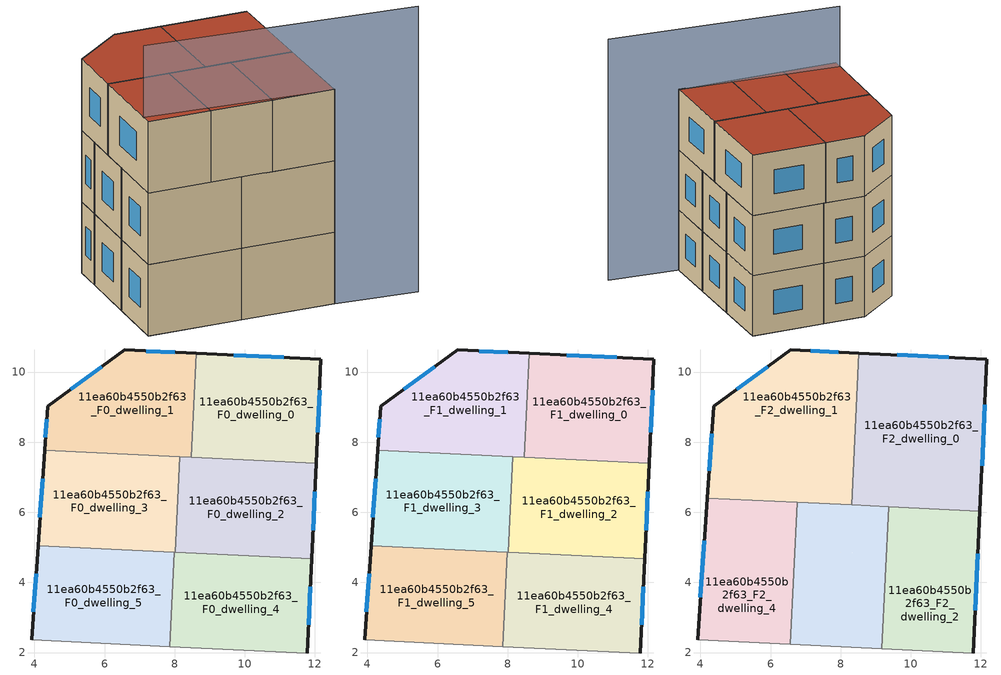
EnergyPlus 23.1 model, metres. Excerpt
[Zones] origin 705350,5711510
11ea60b4550b2f63_F0_dwelling_0
 floor ground (EU_floor_Construction): 12.04,7.4 12.17,10.37 8.62,10.53 8.48,7.57 z0
 wall outside (EU_wall_Construction): 8.62,10.53 12.17,10.37 12.04,7.4 z0:3
 wall to 11ea60b4550b2f63_F0_dwelling_1 (EU_wall_Construction): 8.48,7.57 8.62,10.53 z0:3
 wall to 11ea60b4550b2f63_F0_dwelling_2 (EU_wall_Construction): 12.04,7.4 8.48,7.57 z0:3
 window (EU_Window_Construction): 9.68,10.48 11.11,10.41 / 12.13,9.48 12.08,8.28 z0.9:2.1
11ea60b4550b2f63_F0_dwelling_1
 floor ground (EU_floor_Construction): 8.48,7.57 8.62,10.53 6.57,10.63 4.38,9.03 4.29,7.76 z0
 wall outside (EU_wall_Construction): 4.29,7.76 4.38,9.03 6.57,10.63 8.62,10.53 z0:3
 wall to 11ea60b4550b2f63_F0_dwelling_3 (EU_wall_Construction): 8.15,7.58 4.29,7.76 z0:3
 wall to 11ea60b4550b2f63_F0_dwelling_2 (EU_wall_Construction): 8.48,7.57 8.15,7.58 z0:3
 window (EU_Window_Construction): 4.32,8.14 4.35,8.65 / 5.03,9.5 5.91,10.15 / 7.18,10.6 8.01,10.56 z0.9:2.1
11ea60b4550b2f63_F0_dwelling_2
 floor ground (EU_floor_Construction): 11.91,4.68 12.04,7.4 8.48,7.57 8.15,7.58 8.02,4.87 z0
 wall outside (EU_wall_Construction): 12.04,7.4 11.91,4.68 z0:3
 wall to 11ea60b4550b2f63_F0_dwelling_3 (EU_wall_Construction): 8.02,4.87 8.15,7.58 z0:3
 wall to 11ea60b4550b2f63_F0_dwelling_4 (EU_wall_Construction): 11.91,4.68 8.02,4.87 z0:3
 window (EU_Window_Construction): 12,6.58 11.95,5.49 z0.9:2.1
11ea60b4550b2f63_F0_dwelling_3
 floor ground (EU_floor_Construction): 8.02,4.87 8.15,7.58 4.29,7.76 4.1,5.05 z0
 wall outside (EU_wall_Construction): 4.1,5.05 4.29,7.76 z0:3
 wall to 11ea60b4550b2f63_F0_dwelling_5 (EU_wall_Construction): 7.99,4.87 4.1,5.05 z0:3
 wall to 11ea60b4550b2f63_F0_dwelling_4 (EU_wall_Construction): 8.02,4.86 7.99,4.87 z0:3
 window (EU_Window_Construction): 4.16,5.86 4.23,6.95 z0.9:2.1
11ea60b4550b2f63_F0_dwelling_4
 floor ground (EU_floor_Construction): 11.78,1.99 11.91,4.68 7.99,4.87 7.86,2.17 z0
 wall outside (EU_wall_Construction): 11.91,4.68 11.78,1.99 z0:3
 wall to 11ea60b4550b2f63_F0_dwelling_5 (EU_wall_Construction): 7.86,2.17 7.99,4.87 z0:3
 wall adiabatic (EU_wall_Construction): 11.78,1.99 7.86,2.17 z0:3
 window (EU_Window_Construction): 11.87,3.87 11.82,2.79 z0.9:2.1
11ea60b4550b2f63_F0_dwelling_5
 floor ground (EU_floor_Construction): 7.86,2.17 7.99,4.87 4.1,5.05 3.92,2.36 z0
 wall outside (EU_wall_Construction): 3.92,2.36 4.1,5.05 z0:3
 wall adiabatic (EU_wall_Construction): 7.86,2.17 3.92,2.36 z0:3
 window (EU_Window_Construction): 3.97,3.16 4.05,4.24 z0.9:2.1
11ea60b4550b2f63_F1_dwelling_0
 floor to 11ea60b4550b2f63_F0_dwelling_0 (EU_floor_Construction): 12.04,7.4 12.17,10.37 8.62,10.53 8.48,7.57 z3
 wall outside (EU_wall_Construction): 8.62,10.53 12.17,10.37 12.04,7.4 z3:6
 wall to 11ea60b4550b2f63_F1_dwelling_1 (EU_wall_Construction): 8.48,7.57 8.62,10.53 z3:6
 wall to 11ea60b4550b2f63_F1_dwelling_2 (EU_wall_Construction): 12.04,7.4 8.48,7.57 z3:6
 window (EU_Window_Construction): 9.68,10.48 11.11,10.41 / 12.13,9.48 12.08,8.28 z3.9:5.1
 ceiling adiabatic (EU_roof_Construction): 12.17,10.37 12.04,7.4 8.48,7.57 8.62,10.53 z6
11ea60b4550b2f63_F1_dwelling_1
 floor to 11ea60b4550b2f63_F0_dwelling_1 (EU_floor_Construction): 8.48,7.57 8.62,10.53 6.57,10.63 4.38,9.03 4.29,7.76 z3
 wall outside (EU_wall_Construction): 4.29,7.76 4.38,9.03 6.57,10.63 8.62,10.53 z3:6
 wall to 11ea60b4550b2f63_F1_dwelling_3 (EU_wall_Construction): 8.15,7.58 4.29,7.76 z3:6
 wall to 11ea60b4550b2f63_F1_dwelling_2 (EU_wall_Construction): 8.48,7.57 8.15,7.58 z3:6
 window (EU_Window_Construction): 4.32,8.14 4.35,8.65 / 5.03,9.5 5.91,10.15 / 7.18,10.6 8.01,10.56 z3.9:5.1
11ea60b4550b2f63_F1_dwelling_2
 floor to 11ea60b4550b2f63_F0_dwelling_2 (EU_floor_Construction): 11.91,4.68 12.04,7.4 8.48,7.57 8.15,7.58 8.02,4.87 z3
 wall outside (EU_wall_Construction): 12.04,7.4 11.91,4.68 z3:6
 wall to 11ea60b4550b2f63_F1_dwelling_3 (EU_wall_Construction): 8.02,4.87 8.15,7.58 z3:6
 wall to 11ea60b4550b2f63_F1_dwelling_4 (EU_wall_Construction): 11.91,4.68 8.02,4.87 z3:6
 window (EU_Window_Construction): 12,6.58 11.95,5.49 z3.9:5.1
11ea60b4550b2f63_F1_dwelling_3
 floor to 11ea60b4550b2f63_F0_dwelling_3 (EU_floor_Construction): 8.02,4.87 8.15,7.58 4.29,7.76 4.1,5.05 z3
 wall outside (EU_wall_Construction): 4.1,5.05 4.29,7.76 z3:6
 wall to 11ea60b4550b2f63_F1_dwelling_5 (EU_wall_Construction): 7.99,4.87 4.1,5.05 z3:6
 wall to 11ea60b4550b2f63_F1_dwelling_4 (EU_wall_Construction): 8.02,4.86 7.99,4.87 z3:6
 window (EU_Window_Construction): 4.16,5.86 4.23,6.95 z3.9:5.1
11ea60b4550b2f63_F1_dwelling_4
 floor to 11ea60b4550b2f63_F0_dwelling_4 (EU_floor_Construction): 11.78,1.99 11.91,4.68 7.99,4.87 7.86,2.17 z3
 wall outside (EU_wall_Construction): 11.91,4.68 11.78,1.99 z3:6
 wall to 11ea60b4550b2f63_F1_dwelling_5 (EU_wall_Construction): 7.86,2.17 7.99,4.87 z3:6
 wall adiabatic (EU_wall_Construction): 11.78,1.99 7.86,2.17 z3:6
 window (EU_Window_Construction): 11.87,3.87 11.82,2.79 z3.9:5.1
11ea60b4550b2f63_F1_dwelling_5
 floor to 11ea60b4550b2f63_F0_dwelling_5 (EU_floor_Construction): 7.86,2.17 7.99,4.87 4.1,5.05 3.92,2.36 z3
 wall outside (EU_wall_Construction): 3.92,2.36 4.1,5.05 z3:6
 wall adiabatic (EU_wall_Construction): 7.86,2.17 3.92,2.36 z3:6
 window (EU_Window_Construction): 3.97,3.16 4.05,4.24 z3.9:5.1
11ea60b4550b2f63_F2_dwelling_0
 floor to 11ea60b4550b2f63_F1_dwelling_1 (EU_floor_Construction): 8.48,7.57 8.62,10.53 8.52,10.54 8.38,7.57 z6
 floor to 11ea60b4550b2f63_F1_dwelling_2 (EU_floor_Construction): 11.97,6.04 12.04,7.4 8.48,7.57 8.38,7.57 8.31,6.21 z6
 floor adiabatic (EU_floor_Construction): 11.97,6.04 12.17,10.37 8.62,10.53 8.48,7.57 12.04,7.4 z6
 wall outside (EU_wall_Construction): 8.52,10.54 12.17,10.37 11.97,6.04 z6:9
 wall to 11ea60b4550b2f63_F2_dwelling_1 (EU_wall_Construction): 8.31,6.21 8.52,10.54 z6:9
 wall to 11ea60b4550b2f63_F2_dwelling_2 (EU_wall_Construction): 11.97,6.04 9.37,6.16 z6:9
 wall to 11ea60b4550b2f63_F2_dwelling_3 (EU_wall_Construction): 9.37,6.16 8.31,6.21 z6:9
 window (EU_Window_Construction): 9.61,10.49 11.08,10.42 / 12.11,9.07 12.03,7.33 z6.9:8.1
 roof outside (EU_roof_Construction): 12.17,10.37 11.97,6.04 8.31,6.21 8.52,10.54 z9
11ea60b4550b2f63_F2_dwelling_1
 floor to 11ea60b4550b2f63_F1_dwelling_1 (EU_floor_Construction): 8.38,7.57 8.52,10.54 6.57,10.63 4.38,9.03 4.29,7.76 z6
 floor to 11ea60b4550b2f63_F1_dwelling_3 (EU_floor_Construction): 8.08,6.22 8.15,7.58 4.29,7.76 4.2,6.4 z6
 floor to 11ea60b4550b2f63_F1_dwelling_2 (EU_floor_Construction): 8.31,6.21 8.38,7.57 8.15,7.58 8.08,6.22 z6
 wall outside (EU_wall_Construction): 4.2,6.4 4.38,9.03 6.57,10.63 8.52,10.54 z6:9
 wall to 11ea60b4550b2f63_F2_dwelling_4 (EU_wall_Construction): 6.76,6.28 4.2,6.4 z6:9
 wall to 11ea60b4550b2f63_F2_dwelling_3 (EU_wall_Construction): 8.31,6.21 6.76,6.28 z6:9
 window (EU_Window_Construction): 4.25,7.19 4.32,8.24 / 5.03,9.5 5.91,10.15 / 7.15,10.6 7.93,10.56 z6.9:8.1
 roof outside (EU_roof_Construction): 8.52,10.54 8.31,6.21 4.2,6.4 4.38,9.03 6.57,10.63 z9
11ea60b4550b2f63_F2_dwelling_2
 floor to 11ea60b4550b2f63_F1_dwelling_4 (EU_floor_Construction): 11.78,1.99 11.91,4.68 9.3,4.8 9.18,2.11 z6
 floor to 11ea60b4550b2f63_F1_dwelling_2 (EU_floor_Construction): 11.91,4.68 11.97,6.04 9.37,6.16 9.3,4.8 z6
 wall outside (EU_wall_Construction): 11.97,6.04 11.78,1.99 z6:9
 wall to 11ea60b4550b2f63_F2_dwelling_3 (EU_wall_Construction): 9.18,2.11 9.37,6.16 z6:9
 wall adiabatic (EU_wall_Construction): 11.78,1.99 9.18,2.11 z6:9
 window (EU_Window_Construction): 11.92,4.82 11.84,3.2 z6.9:8.1
 roof outside (EU_roof_Construction): 11.97,6.04 11.78,1.99 9.18,2.11 9.37,6.16 z9
11ea60b4550b2f63_F2_dwelling_3
 floor to 11ea60b4550b2f63_F1_dwelling_4 (EU_floor_Construction): 9.18,2.11 9.3,4.8 7.99,4.87 7.87,2.17 z6
 floor to 11ea60b4550b2f63_F1_dwelling_2 (EU_floor_Construction): 9.3,4.8 9.37,6.16 8.08,6.22 8.02,4.87 z6
 floor to 11ea60b4550b2f63_F1_dwelling_5 (EU_floor_Construction): 7.87,2.17 7.99,4.87 6.7,4.93 6.57,2.23 z6
 floor to 11ea60b4550b2f63_F1_dwelling_3 (EU_floor_Construction): 8.02,4.87 8.08,6.22 6.76,6.28 6.7,4.93 z6
 wall to 11ea60b4550b2f63_F2_dwelling_4 (EU_wall_Construction): 6.57,2.23 6.76,6.28 z6:9
 wall adiabatic (EU_wall_Construction): 9.18,2.11 6.57,2.23 z6:9
 roof outside (EU_roof_Construction): 9.37,6.16 9.18,2.11 6.57,2.23 6.76,6.28 z9
11ea60b4550b2f63_F2_dwelling_4
 floor to 11ea60b4550b2f63_F1_dwelling_3 (EU_floor_Construction): 6.7,4.93 6.76,6.28 4.2,6.4 4.1,5.05 z6
 floor to 11ea60b4550b2f63_F1_dwelling_5 (EU_floor_Construction): 6.57,2.23 6.7,4.93 4.1,5.05 3.92,2.36 z6
 wall outside (EU_wall_Construction): 3.92,2.36 4.2,6.4 z6:9
 wall adiabatic (EU_wall_Construction): 6.57,2.23 3.92,2.36 z6:9
 window (EU_Window_Construction): 4,3.57 4.11,5.19 z6.9:8.1
 roof outside (EU_roof_Construction): 6.76,6.28 6.57,2.23 3.92,2.36 4.2,6.4 z9
shading: 3.97,2.85 15.2,1.61 z0:12
[Building]
EU S2 Campaign: North Axis=0; Terrain=City; Solar Distribution=FullExterior
[Site:Location]
London: Latitude=51.5; Longitude=-0.5; Time Zone=0; Elevation=25
[SizingPeriod:WeatherFileDays]
AnnualSizingPeriod: Begin Month=1; Begin Day of Month=1; End Month=12; End Day of Month=31; Day of Week for Start Day=Monday; Use Weather File Daylight Saving Period=No; Use Weather File Rain and Snow Indicators=No
[MATERIAL]
EU_InternalMass_Material: Roughness=MediumRough; Thickness=0.1; Conductivity=1; Density=1800; Specific Heat=900; Thermal Absorptance=0.9; Solar Absorptance=0.7; Visible Absorptance=0.7
[MATERIAL:NOMASS] Roughness=MediumRough; Thermal Absorptance=0.9; Solar Absorptance=0.7; Visible Absorptance=0.7
Name | Thermal Resistance
EU_wall_NoMass | 1.04674
EU_roof_NoMass | 4.32442
EU_floor_NoMass | 2.04616
[WINDOWMATERIAL:SIMPLEGLAZINGSYSTEM]
EU_Window_SimpleGlazing: UFactor=4.25843; Solar Heat Gain Coefficient=0.85; Visible Transmittance=0.85
[CONSTRUCTION]
EU_wall_Construction: EU_wall_NoMass
EU_roof_Construction: EU_roof_NoMass
EU_floor_Construction: EU_floor_NoMass
EU_InternalMass_Construction: EU_InternalMass_Material
EU_Window_Construction: EU_Window_SimpleGlazing
[ZONE] Type=1; Multiplier=1; Ceiling Height=autocalculate; Floor Area=autocalculate; Part of Total Floor Area=Yes
Name | Volume
11ea60b4550b2f63_F0_dwelling_0; 11ea60b4550b2f63_F1_dwelling_0; 11ea60b4550b2f63_F0_dwelling_5; 11ea60b4550b2f63_F1_dwelling_5 | 31.7461
11ea60b4550b2f63_F2_dwelling_0 | 47.6191
11ea60b4550b2f63_F0_dwelling_1; 11ea60b4550b2f63_F1_dwelling_1; 11ea60b4550b2f63_F2_dwelling_2 | 31.7454
11ea60b4550b2f63_F2_dwelling_1 | 47.6206
11ea60b4550b2f63_F0_dwelling_2; 11ea60b4550b2f63_F1_dwelling_2 | 31.7417
11ea60b4550b2f63_F0_dwelling_3; 11ea60b4550b2f63_F1_dwelling_3 | 31.7432
11ea60b4550b2f63_F2_dwelling_3; 11ea60b4550b2f63_F0_dwelling_4; 11ea60b4550b2f63_F1_dwelling_4; 11ea60b4550b2f63_F2_dwelling_4 | 31.7468
[INTERNALMASS] Construction=EU_InternalMass_Construction
Name | Zone or ZoneList | Surface Area
11ea60b4550b2f63_F0_dwelling_0_EU_InternalMass | 11ea60b4550b2f63_F0_dwelling_0 | 10.5821
11ea60b4550b2f63_F0_dwelling_1_EU_InternalMass | 11ea60b4550b2f63_F0_dwelling_1 | 10.5819
11ea60b4550b2f63_F0_dwelling_2_EU_InternalMass | 11ea60b4550b2f63_F0_dwelling_2 | 10.5805
11ea60b4550b2f63_F0_dwelling_3_EU_InternalMass | 11ea60b4550b2f63_F0_dwelling_3 | 10.5811
11ea60b4550b2f63_F0_dwelling_4_EU_InternalMass | 11ea60b4550b2f63_F0_dwelling_4 | 10.5823
11ea60b4550b2f63_F0_dwelling_5_EU_InternalMass | 11ea60b4550b2f63_F0_dwelling_5 | 10.5821
11ea60b4550b2f63_F1_dwelling_0_EU_InternalMass | 11ea60b4550b2f63_F1_dwelling_0 | 10.5821
11ea60b4550b2f63_F1_dwelling_1_EU_InternalMass | 11ea60b4550b2f63_F1_dwelling_1 | 10.5819
11ea60b4550b2f63_F1_dwelling_2_EU_InternalMass | 11ea60b4550b2f63_F1_dwelling_2 | 10.5805
11ea60b4550b2f63_F1_dwelling_3_EU_InternalMass | 11ea60b4550b2f63_F1_dwelling_3 | 10.5811
11ea60b4550b2f63_F1_dwelling_4_EU_InternalMass | 11ea60b4550b2f63_F1_dwelling_4 | 10.5823
11ea60b4550b2f63_F1_dwelling_5_EU_InternalMass | 11ea60b4550b2f63_F1_dwelling_5 | 10.5821
11ea60b4550b2f63_F2_dwelling_0_EU_InternalMass | 11ea60b4550b2f63_F2_dwelling_0 | 15.873
11ea60b4550b2f63_F2_dwelling_1_EU_InternalMass | 11ea60b4550b2f63_F2_dwelling_1 | 15.8738
11ea60b4550b2f63_F2_dwelling_2_EU_InternalMass | 11ea60b4550b2f63_F2_dwelling_2 | 10.5817
11ea60b4550b2f63_F2_dwelling_3_EU_InternalMass | 11ea60b4550b2f63_F2_dwelling_3 | 10.582
11ea60b4550b2f63_F2_dwelling_4_EU_InternalMass | 11ea60b4550b2f63_F2_dwelling_4 | 10.582
[OTHEREQUIPMENT] Fuel Type=Electricity; Design Level Calculation Method=Watts/Area; Power per Zone Floor Area=1; Fraction Latent=0; Fraction Radiant=0; Fraction Lost=0; Carbon Dioxide Generation Rate=0; EndUse Subcategory=EU_Step8_InternalGains
Name | Zone or ZoneList or Space or SpaceList | Schedule
EU_Step8_InternalGain_11ea60b4550b2f63_F0_dwelling_0_f000 | 11ea60b4550b2f63_F0_dwelling_0 | EU_Step8_GainSchedule_11ea60b4550b2f63_F0_dwelling_0_f000
EU_Step8_InternalGain_11ea60b4550b2f63_F0_dwelling_1_f000 | 11ea60b4550b2f63_F0_dwelling_1 | EU_Step8_GainSchedule_11ea60b4550b2f63_F0_dwelling_1_f000
EU_Step8_InternalGain_11ea60b4550b2f63_F0_dwelling_2_f000 | 11ea60b4550b2f63_F0_dwelling_2 | EU_Step8_GainSchedule_11ea60b4550b2f63_F0_dwelling_2_f000
EU_Step8_InternalGain_11ea60b4550b2f63_F0_dwelling_3_f000 | 11ea60b4550b2f63_F0_dwelling_3 | EU_Step8_GainSchedule_11ea60b4550b2f63_F0_dwelling_3_f000
EU_Step8_InternalGain_11ea60b4550b2f63_F0_dwelling_4_f000 | 11ea60b4550b2f63_F0_dwelling_4 | EU_Step8_GainSchedule_11ea60b4550b2f63_F0_dwelling_4_f000
EU_Step8_InternalGain_11ea60b4550b2f63_F0_dwelling_5_f000 | 11ea60b4550b2f63_F0_dwelling_5 | EU_Step8_GainSchedule_11ea60b4550b2f63_F0_dwelling_5_f000
EU_Step8_InternalGain_11ea60b4550b2f63_F1_dwelling_0_f000 | 11ea60b4550b2f63_F1_dwelling_0 | EU_Step8_GainSchedule_11ea60b4550b2f63_F1_dwelling_0_f000
EU_Step8_InternalGain_11ea60b4550b2f63_F1_dwelling_1_f000 | 11ea60b4550b2f63_F1_dwelling_1 | EU_Step8_GainSchedule_11ea60b4550b2f63_F1_dwelling_1_f000
EU_Step8_InternalGain_11ea60b4550b2f63_F1_dwelling_2_f000 | 11ea60b4550b2f63_F1_dwelling_2 | EU_Step8_GainSchedule_11ea60b4550b2f63_F1_dwelling_2_f000
EU_Step8_InternalGain_11ea60b4550b2f63_F1_dwelling_3_f000 | 11ea60b4550b2f63_F1_dwelling_3 | EU_Step8_GainSchedule_11ea60b4550b2f63_F1_dwelling_3_f000
EU_Step8_InternalGain_11ea60b4550b2f63_F1_dwelling_4_f000 | 11ea60b4550b2f63_F1_dwelling_4 | EU_Step8_GainSchedule_11ea60b4550b2f63_F1_dwelling_4_f000
EU_Step8_InternalGain_11ea60b4550b2f63_F1_dwelling_5_f000 | 11ea60b4550b2f63_F1_dwelling_5 | EU_Step8_GainSchedule_11ea60b4550b2f63_F1_dwelling_5_f000
EU_Step8_InternalGain_11ea60b4550b2f63_F2_dwelling_0_f000 | 11ea60b4550b2f63_F2_dwelling_0 | EU_Step8_GainSchedule_11ea60b4550b2f63_F2_dwelling_0_f000
EU_Step8_InternalGain_11ea60b4550b2f63_F2_dwelling_1_f000 | 11ea60b4550b2f63_F2_dwelling_1 | EU_Step8_GainSchedule_11ea60b4550b2f63_F2_dwelling_1_f000
EU_Step8_InternalGain_11ea60b4550b2f63_F2_dwelling_2_f000 | 11ea60b4550b2f63_F2_dwelling_2 | EU_Step8_GainSchedule_11ea60b4550b2f63_F2_dwelling_2_f000
EU_Step8_InternalGain_11ea60b4550b2f63_F2_dwelling_3_f000 | 11ea60b4550b2f63_F2_dwelling_3 | EU_Step8_GainSchedule_11ea60b4550b2f63_F2_dwelling_3_f000
EU_Step8_InternalGain_11ea60b4550b2f63_F2_dwelling_4_f000 | 11ea60b4550b2f63_F2_dwelling_4 | EU_Step8_GainSchedule_11ea60b4550b2f63_F2_dwelling_4_f000
[ZONEVENTILATION:DESIGNFLOWRATE] Schedule=EU_AlwaysOn; Design Flow Rate Calculation Method=AirChanges/Hour; Air Changes per Hour=0.488719; Ventilation Type=Natural; Fan Pressure Rise=0; Fan Total Efficiency=1; Constant Term Coefficient=1; Temperature Term Coefficient=0; Velocity Term Coefficient=0; Velocity Squared Term Coefficient=0; Minimum Indoor Temperature=-100; Maximum Indoor Temperature=100; Delta Temperature=-100; Minimum Outdoor Temperature=-100; Maximum Outdoor Temperature=100; Maximum Wind Speed=40
Name | Zone or ZoneList or Space or SpaceList
EU_ConstantAir_11ea60b4550b2f63_F0_dwelling_0 | 11ea60b4550b2f63_F0_dwelling_0
EU_ConstantAir_11ea60b4550b2f63_F0_dwelling_1 | 11ea60b4550b2f63_F0_dwelling_1
EU_ConstantAir_11ea60b4550b2f63_F0_dwelling_2 | 11ea60b4550b2f63_F0_dwelling_2
EU_ConstantAir_11ea60b4550b2f63_F0_dwelling_3 | 11ea60b4550b2f63_F0_dwelling_3
EU_ConstantAir_11ea60b4550b2f63_F0_dwelling_4 | 11ea60b4550b2f63_F0_dwelling_4
EU_ConstantAir_11ea60b4550b2f63_F0_dwelling_5 | 11ea60b4550b2f63_F0_dwelling_5
EU_ConstantAir_11ea60b4550b2f63_F1_dwelling_0 | 11ea60b4550b2f63_F1_dwelling_0
EU_ConstantAir_11ea60b4550b2f63_F1_dwelling_1 | 11ea60b4550b2f63_F1_dwelling_1
EU_ConstantAir_11ea60b4550b2f63_F1_dwelling_2 | 11ea60b4550b2f63_F1_dwelling_2
EU_ConstantAir_11ea60b4550b2f63_F1_dwelling_3 | 11ea60b4550b2f63_F1_dwelling_3
EU_ConstantAir_11ea60b4550b2f63_F1_dwelling_4 | 11ea60b4550b2f63_F1_dwelling_4
EU_ConstantAir_11ea60b4550b2f63_F1_dwelling_5 | 11ea60b4550b2f63_F1_dwelling_5
EU_ConstantAir_11ea60b4550b2f63_F2_dwelling_0 | 11ea60b4550b2f63_F2_dwelling_0
EU_ConstantAir_11ea60b4550b2f63_F2_dwelling_1 | 11ea60b4550b2f63_F2_dwelling_1
EU_ConstantAir_11ea60b4550b2f63_F2_dwelling_2 | 11ea60b4550b2f63_F2_dwelling_2
EU_ConstantAir_11ea60b4550b2f63_F2_dwelling_3 | 11ea60b4550b2f63_F2_dwelling_3
EU_ConstantAir_11ea60b4550b2f63_F2_dwelling_4 | 11ea60b4550b2f63_F2_dwelling_4
[HVACTEMPLATE:THERMOSTAT] Constant Heating Setpoint=20; Constant Cooling Setpoint=50
EU_HeatOnly_11ea60b4550b2f63_F0_dwelling_0; EU_HeatOnly_11ea60b4550b2f63_F0_dwelling_1; EU_HeatOnly_11ea60b4550b2f63_F0_dwelling_2; EU_HeatOnly_11ea60b4550b2f63_F0_dwelling_3; EU_HeatOnly_11ea60b4550b2f63_F0_dwelling_4; EU_HeatOnly_11ea60b4550b2f63_F0_dwelling_5; EU_HeatOnly_11ea60b4550b2f63_F1_dwelling_0; EU_HeatOnly_11ea60b4550b2f63_F1_dwelling_1; EU_HeatOnly_11ea60b4550b2f63_F1_dwelling_2; EU_HeatOnly_11ea60b4550b2f63_F1_dwelling_3; EU_HeatOnly_11ea60b4550b2f63_F1_dwelling_4; EU_HeatOnly_11ea60b4550b2f63_F1_dwelling_5; EU_HeatOnly_11ea60b4550b2f63_F2_dwelling_0; EU_HeatOnly_11ea60b4550b2f63_F2_dwelling_1; EU_HeatOnly_11ea60b4550b2f63_F2_dwelling_2; EU_HeatOnly_11ea60b4550b2f63_F2_dwelling_3; EU_HeatOnly_11ea60b4550b2f63_F2_dwelling_4
[HVACTEMPLATE:ZONE:IDEALLOADSAIRSYSTEM] System Availability Schedule=EU_AlwaysOn; Maximum Heating Supply Air Temperature=50; Minimum Cooling Supply Air Temperature=13; Maximum Heating Supply Air Humidity Ratio=0.0156; Minimum Cooling Supply Air Humidity Ratio=0.0077; Heating Limit=NoLimit; Cooling Limit=NoLimit; Heating Availability Schedule=EU_AlwaysOn; Cooling Availability Schedule=EU_CoolingOff; Dehumidification Control Type=ConstantSensibleHeatRatio; Cooling Sensible Heat Ratio=0.7; Dehumidification Setpoint=60; Humidification Control Type=None; Humidification Setpoint=30; Outdoor Air Method=None; Outdoor Air Flow Rate per Person=0.00944; Outdoor Air Flow Rate per Zone Floor Area=0; Outdoor Air Flow Rate per Zone=0; Demand Controlled Ventilation Type=None; Outdoor Air Economizer Type=NoEconomizer; Heat Recovery Type=None; Sensible Heat Recovery Effectiveness=0.7; Latent Heat Recovery Effectiveness=0.65
Name | Template Thermostat
11ea60b4550b2f63_F0_dwelling_0 | EU_HeatOnly_11ea60b4550b2f63_F0_dwelling_0
11ea60b4550b2f63_F0_dwelling_1 | EU_HeatOnly_11ea60b4550b2f63_F0_dwelling_1
11ea60b4550b2f63_F0_dwelling_2 | EU_HeatOnly_11ea60b4550b2f63_F0_dwelling_2
11ea60b4550b2f63_F0_dwelling_3 | EU_HeatOnly_11ea60b4550b2f63_F0_dwelling_3
11ea60b4550b2f63_F0_dwelling_4 | EU_HeatOnly_11ea60b4550b2f63_F0_dwelling_4
11ea60b4550b2f63_F0_dwelling_5 | EU_HeatOnly_11ea60b4550b2f63_F0_dwelling_5
11ea60b4550b2f63_F1_dwelling_0 | EU_HeatOnly_11ea60b4550b2f63_F1_dwelling_0
11ea60b4550b2f63_F1_dwelling_1 | EU_HeatOnly_11ea60b4550b2f63_F1_dwelling_1
11ea60b4550b2f63_F1_dwelling_2 | EU_HeatOnly_11ea60b4550b2f63_F1_dwelling_2
11ea60b4550b2f63_F1_dwelling_3 | EU_HeatOnly_11ea60b4550b2f63_F1_dwelling_3
11ea60b4550b2f63_F1_dwelling_4 | EU_HeatOnly_11ea60b4550b2f63_F1_dwelling_4
11ea60b4550b2f63_F1_dwelling_5 | EU_HeatOnly_11ea60b4550b2f63_F1_dwelling_5
11ea60b4550b2f63_F2_dwelling_0 | EU_HeatOnly_11ea60b4550b2f63_F2_dwelling_0
11ea60b4550b2f63_F2_dwelling_1 | EU_HeatOnly_11ea60b4550b2f63_F2_dwelling_1
11ea60b4550b2f63_F2_dwelling_2 | EU_HeatOnly_11ea60b4550b2f63_F2_dwelling_2
11ea60b4550b2f63_F2_dwelling_3 | EU_HeatOnly_11ea60b4550b2f63_F2_dwelling_3
11ea60b4550b2f63_F2_dwelling_4 | EU_HeatOnly_11ea60b4550b2f63_F2_dwelling_4
[SIZING:ZONE] Zone Cooling Design Supply Air Temperature Input Method=SupplyAirTemperature; Zone Cooling Design Supply Air Temperature=13; Zone Heating Design Supply Air Temperature Input Method=SupplyAirTemperature; Zone Heating Design Supply Air Temperature=50; Zone Cooling Design Supply Air Humidity Ratio=0.008; Zone Heating Design Supply Air Humidity Ratio=0.008; Cooling Design Air Flow Method=DesignDay; Cooling Design Air Flow Rate=0; Cooling Minimum Air Flow per Zone Floor Area=0.000762; Cooling Minimum Air Flow=0; Cooling Minimum Air Flow Fraction=0.2; Heating Design Air Flow Method=DesignDay; Heating Design Air Flow Rate=0; Heating Maximum Air Flow per Zone Floor Area=0.002032; Heating Maximum Air Flow=0.141576; Heating Maximum Air Flow Fraction=0.3; Account for Dedicated Outdoor Air System=No; Dedicated Outdoor Air System Control Strategy=NeutralSupplyAir; Dedicated Outdoor Air Low Setpoint Temperature for Design=autosize; Dedicated Outdoor Air High Setpoint Temperature for Design=autosize; Zone Load Sizing Method=Sensible Load Only No Latent Load; Zone Latent Cooling Design Supply Air Humidity Ratio Input Method=HumidityRatioDifference; Zone Cooling Design Supply Air Humidity Ratio Difference=0.005; Zone Latent Heating Design Supply Air Humidity Ratio Input Method=HumidityRatioDifference; Zone Humidification Design Supply Air Humidity Ratio Difference=0.005
11ea60b4550b2f63_F0_dwelling_0; 11ea60b4550b2f63_F0_dwelling_1; 11ea60b4550b2f63_F0_dwelling_2; 11ea60b4550b2f63_F0_dwelling_3; 11ea60b4550b2f63_F0_dwelling_4; 11ea60b4550b2f63_F0_dwelling_5; 11ea60b4550b2f63_F1_dwelling_0; 11ea60b4550b2f63_F1_dwelling_1; 11ea60b4550b2f63_F1_dwelling_2; 11ea60b4550b2f63_F1_dwelling_3; 11ea60b4550b2f63_F1_dwelling_4; 11ea60b4550b2f63_F1_dwelling_5; 11ea60b4550b2f63_F2_dwelling_0; 11ea60b4550b2f63_F2_dwelling_1; 11ea60b4550b2f63_F2_dwelling_2; 11ea60b4550b2f63_F2_dwelling_3; 11ea60b4550b2f63_F2_dwelling_4
[SCHEDULE:CONSTANT]
Name | Hourly Value
EU_AlwaysOn | 1
EU_CoolingOff | 0
[SCHEDULE:FILE] Column Number=1; Rows to Skip at Top=0; Number of Hours of Data=8760; Column Separator=Comma; Interpolate to Timestep=No; Minutes per Item=60; Adjust Schedule for Daylight Savings=Yes
Name | File
EU_Step8_GainSchedule_11ea60b4550b2f63_F0_dwelling_0_f000 | ../../schedules/11ea60b4550b2f63/11ea60b4550b2f63_F0_dwelling_0_f000_gain.csv
EU_Step8_GainSchedule_11ea60b4550b2f63_F0_dwelling_1_f000 | ../../schedules/11ea60b4550b2f63/11ea60b4550b2f63_F0_dwelling_1_f000_gain.csv
EU_Step8_GainSchedule_11ea60b4550b2f63_F0_dwelling_2_f000 | ../../schedules/11ea60b4550b2f63/11ea60b4550b2f63_F0_dwelling_2_f000_gain.csv
EU_Step8_GainSchedule_11ea60b4550b2f63_F0_dwelling_3_f000 | ../../schedules/11ea60b4550b2f63/11ea60b4550b2f63_F0_dwelling_3_f000_gain.csv
EU_Step8_GainSchedule_11ea60b4550b2f63_F0_dwelling_4_f000 | ../../schedules/11ea60b4550b2f63/11ea60b4550b2f63_F0_dwelling_4_f000_gain.csv
EU_Step8_GainSchedule_11ea60b4550b2f63_F0_dwelling_5_f000 | ../../schedules/11ea60b4550b2f63/11ea60b4550b2f63_F0_dwelling_5_f000_gain.csv
EU_Step8_GainSchedule_11ea60b4550b2f63_F1_dwelling_0_f000 | ../../schedules/11ea60b4550b2f63/11ea60b4550b2f63_F1_dwelling_0_f000_gain.csv
EU_Step8_GainSchedule_11ea60b4550b2f63_F1_dwelling_1_f000 | ../../schedules/11ea60b4550b2f63/11ea60b4550b2f63_F1_dwelling_1_f000_gain.csv
EU_Step8_GainSchedule_11ea60b4550b2f63_F1_dwelling_2_f000 | ../../schedules/11ea60b4550b2f63/11ea60b4550b2f63_F1_dwelling_2_f000_gain.csv
EU_Step8_GainSchedule_11ea60b4550b2f63_F1_dwelling_3_f000 | ../../schedules/11ea60b4550b2f63/11ea60b4550b2f63_F1_dwelling_3_f000_gain.csv
EU_Step8_GainSchedule_11ea60b4550b2f63_F1_dwelling_4_f000 | ../../schedules/11ea60b4550b2f63/11ea60b4550b2f63_F1_dwelling_4_f000_gain.csv
EU_Step8_GainSchedule_11ea60b4550b2f63_F1_dwelling_5_f000 | ../../schedules/11ea60b4550b2f63/11ea60b4550b2f63_F1_dwelling_5_f000_gain.csv
EU_Step8_GainSchedule_11ea60b4550b2f63_F2_dwelling_0_f000 | ../../schedules/11ea60b4550b2f63/11ea60b4550b2f63_F2_dwelling_0_f000_gain.csv
EU_Step8_GainSchedule_11ea60b4550b2f63_F2_dwelling_1_f000 | ../../schedules/11ea60b4550b2f63/11ea60b4550b2f63_F2_dwelling_1_f000_gain.csv
EU_Step8_GainSchedule_11ea60b4550b2f63_F2_dwelling_2_f000 | ../../schedules/11ea60b4550b2f63/11ea60b4550b2f63_F2_dwelling_2_f000_gain.csv
EU_Step8_GainSchedule_11ea60b4550b2f63_F2_dwelling_3_f000 | ../../schedules/11ea60b4550b2f63/11ea60b4550b2f63_F2_dwelling_3_f000_gain.csv
EU_Step8_GainSchedule_11ea60b4550b2f63_F2_dwelling_4_f000 | ../../schedules/11ea60b4550b2f63/11ea60b4550b2f63_F2_dwelling_4_f000_gain.csv
